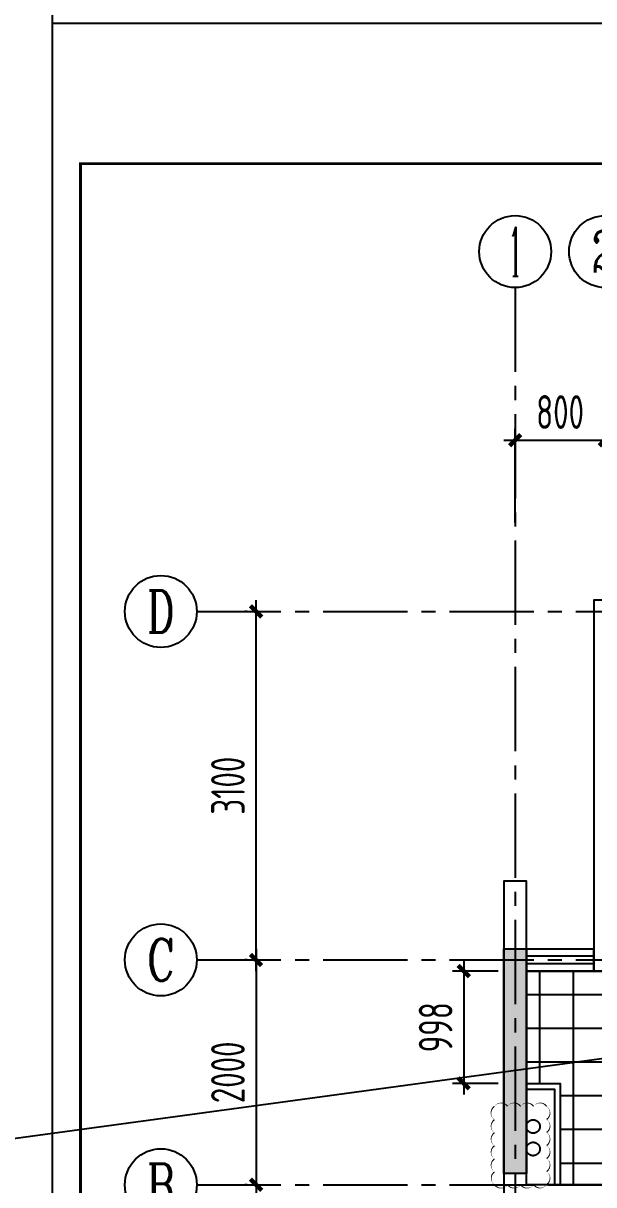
# Model space of a CAD drawing. Header units: millimetres. Extents: x -133666 to 228300, y -346623 to 180165.
# Drawn here: x 22094 to 27174, y -150793 to -140461 of the extents above; entities that cross this region are included whole.
import ezdxf
from ezdxf.enums import TextEntityAlignment as Align

# ---------------------------------------------------------------- set-up
doc = ezdxf.new("R2010")
doc.units = ezdxf.units.MM
doc.header["$LTSCALE"] = 1000
for name, pattern in [('CENTER', [50.8, 31.75, -6.35, 6.35, -6.35]), ('CENTER2', [1.125, 0.75, -0.125, 0.125, -0.125]), ('PS', [3200, 1500, -200, 1500])]:
    doc.linetypes.add(name, pattern=pattern)
doc.layers.get('0').update_dxf_attribs({"linetype": 'CONTINUOUS'})
doc.layers.get('Defpoints').update_dxf_attribs({"color": 6, "linetype": 'CONTINUOUS'})
for name, color, linetype in [('6#轴网(1-4)20181120$0$11 12 17 18 19 20 21 22-ZW$0$AXIS_轴号_A', 8, 'CONTINUOUS'), ('6#轴网(1-4)20181120$0$11 12 17 18 19 20 21 22-ZW$0$AXIS_轴文_A', 8, 'CONTINUOUS'), ('6#轴网(1-4)20181120$0$AXIS_TEXT', 8, 'CONTINUOUS'), ('AXIS', 253, 'CENTER'), ('BORDER', 7, 'CONTINUOUS'), ('C-顶面造型线', 32, 'CONTINUOUS'), ('DIM', 3, 'CONTINUOUS'), ('PS', 6, 'PS'), ('PUB_HATCH', 8, 'CONTINUOUS'), ('WALL', 2, 'CONTINUOUS'), ('WINDOW', 4, 'CONTINUOUS'), ('ZZ001-PC 轮廓', 30, 'CONTINUOUS'), ('剪力墙', 6, 'CONTINUOUS')]:
    doc.layers.add(name, color=color, linetype=linetype)
doc.layers.add('S-ANNO-REVS', color=1, linetype='CONTINUOUS', true_color=0xff0000, plot=False)
doc.styles.add('6#轴网(1-4)20181120$0$11 12 17 18 19 20 21 22-ZW$0$_TCH_AXIS', font='COMPLEX', dxfattribs={"bigfont": 'GBCBIG'})
doc.styles.add('6#轴网(1-4)20181120$0$COMPLEX', font='COMPLEX')
doc.styles.add('ZZ', font='tssdeng.shx', dxfattribs={"width": 0.7, "bigfont": 'tssdchn.shx'})
doc.dimstyles.new('TSSD_100_100', dxfattribs={"dimtxt": 300, "dimasz": 100, "dimexe": 100, "dimexo": 250, "dimgap": 100, "dimtad": 1, "dimdec": 0, "dimzin": 0, "dimdsep": 46, "dimtxsty": 'ZZ', "dimblk": 'ARCHTICK', "dimcen": 0, "dimdle": 100, "dimclrd": 256, "dimclrt": 7, "dimadec": 0, "dimazin": 0, "dimtfac": 1, "dimtdec": 0, "dimtix": 1, "dimtmove": 2, "dimatfit": 3, "dimfxl": 0, "dimtolj": 1, "dimtzin": 0, "dimarcsym": 0})

# ---------------------------------------------------------------- blocks, each defined once
blk = doc.blocks.new('6#轴网(1-4)20181120$0$_AXISO')
at = {"color": 8}
blk.add_circle((0, 0), 0.5, dxfattribs=at)
at = {"layer": '6#轴网(1-4)20181120$0$AXIS_TEXT', "color": 8, "style": '6#轴网(1-4)20181120$0$COMPLEX', "width": 1.041667}
blk.add_attdef('A', text='', height=0.56, dxfattribs=at).set_placement((-0.25, -0.28), (0.25, -0.28), align=Align.FIT)
blk = doc.blocks.new('_ArchTick')
at = {"color": 0, "linetype": 'ByBlock', "const_width": 0.4}
blk.add_lwpolyline([(-0.5, -0.5), (0.5, 0.5)], dxfattribs=at)
blk = doc.blocks.new('*D353')
at = {"layer": 'Defpoints', "color": 0}
for p in [(-2307, 8900), (-2135, 8900), (-2135, 5800)]:
    blk.add_point(p, dxfattribs=at)
at = {"layer": 'DIM', "lineweight": -2}
blk.add_line((-2307, 5700), (-2307, 9000), dxfattribs=at)
at = {"layer": 'DIM', "color": 0, "lineweight": -2}
for p, q in [((-2385, 8900), (-2407, 8900)), ((-2385, 5800), (-2407, 5800))]:
    blk.add_line(p, q, dxfattribs=at)
at = {"layer": 'DIM', "lineweight": -2, "xscale": 100, "yscale": 100, "zscale": 100}
for p, rotation in [((-2307, 8900), 90), ((-2307, 5800), 270)]:
    blk.add_blockref('_ArchTick', p, dxfattribs=dict(at, rotation=rotation))
at = {"layer": 'DIM', "color": 7, "insert": (-2557, 7350), "char_height": 300, "attachment_point": 5, "rotation": 90, "style": 'ZZ'}
blk.add_mtext('\\A1;3100', dxfattribs=at)
blk = doc.blocks.new('*D356')
at = {"layer": 'Defpoints', "color": 0}
for p in [(-2135, 5800), (-2307, 3800), (-2135, 3800)]:
    blk.add_point(p, dxfattribs=at)
at = {"layer": 'DIM', "lineweight": -2}
blk.add_line((-2307, 5900), (-2307, 3700), dxfattribs=at)
at = {"layer": 'DIM', "color": 0, "lineweight": -2}
for p, q in [((-2385, 5800), (-2407, 5800)), ((-2385, 3800), (-2407, 3800))]:
    blk.add_line(p, q, dxfattribs=at)
at = {"layer": 'DIM', "lineweight": -2, "xscale": 100, "yscale": 100, "zscale": 100}
for p, rotation in [((-2307, 5800), 90), ((-2307, 3800), 270)]:
    blk.add_blockref('_ArchTick', p, dxfattribs=dict(at, rotation=rotation))
at = {"layer": 'DIM', "color": 7, "insert": (-2557, 4800), "char_height": 300, "attachment_point": 5, "rotation": 90, "style": 'ZZ'}
blk.add_mtext('\\A1;2000', dxfattribs=at)
blk = doc.blocks.new('*D357')
at = {"layer": 'Defpoints', "color": 0}
for p in [(-2135, 3800), (-2307, 100), (-2135, 100)]:
    blk.add_point(p, dxfattribs=at)
at = {"layer": 'DIM', "lineweight": -2}
blk.add_line((-2307, 3900), (-2307, 0), dxfattribs=at)
at = {"layer": 'DIM', "color": 0, "lineweight": -2}
for p, q in [((-2385, 3800), (-2407, 3800)), ((-2385, 100), (-2407, 100))]:
    blk.add_line(p, q, dxfattribs=at)
at = {"layer": 'DIM', "lineweight": -2, "xscale": 100, "yscale": 100, "zscale": 100}
for p, rotation in [((-2307, 3800), 90), ((-2307, 100), 270)]:
    blk.add_blockref('_ArchTick', p, dxfattribs=dict(at, rotation=rotation))
at = {"layer": 'DIM', "color": 7, "insert": (-2557, 1950), "char_height": 300, "attachment_point": 5, "rotation": 90, "style": 'ZZ'}
blk.add_mtext('\\A1;3700', dxfattribs=at)
blk = doc.blocks.new('*D364')
at = {"layer": 'Defpoints', "color": 0}
for p in [(800, 10424), (0, 9440), (800, 9440)]:
    blk.add_point(p, dxfattribs=at)
at = {"layer": 'DIM', "color": 0, "lineweight": -2}
for p, q in [((0, 9690), (0, 10524)), ((800, 9690), (800, 10524))]:
    blk.add_line(p, q, dxfattribs=at)
at = {"layer": 'DIM', "lineweight": -2}
blk.add_line((-100, 10424), (900, 10424), dxfattribs=at)
at = {"layer": 'DIM', "lineweight": -2, "xscale": 100, "yscale": 100, "zscale": 100, "rotation": 180}
blk.add_blockref('_ArchTick', (0, 10424), dxfattribs=at)
at = {"layer": 'DIM', "lineweight": -2, "xscale": 100, "yscale": 100, "zscale": 100}
blk.add_blockref('_ArchTick', (800, 10424), dxfattribs=at)
at = {"layer": 'DIM', "color": 7, "insert": (400, 10674), "char_height": 300, "attachment_point": 5, "style": 'ZZ'}
blk.add_mtext('\\A1;800', dxfattribs=at)
blk = doc.blocks.new('*D788')
at = {"layer": 'Defpoints', "color": 0}
for p in [(26574, -148893), (26016, -149891), (26574, -149891)]:
    blk.add_point(p, dxfattribs=at)
at = {"layer": 'DIM', "color": 0, "lineweight": -2}
for p, q in [((26324, -148893), (25916, -148893)), ((26324, -149891), (25916, -149891))]:
    blk.add_line(p, q, dxfattribs=at)
at = {"layer": 'DIM', "lineweight": -2}
blk.add_line((26016, -148793), (26016, -149991), dxfattribs=at)
at = {"layer": 'DIM', "lineweight": -2, "xscale": 100, "yscale": 100, "zscale": 100}
for p, rotation in [((26016, -148893), 90), ((26016, -149891), 270)]:
    blk.add_blockref('_ArchTick', p, dxfattribs=dict(at, rotation=rotation))
at = {"layer": 'DIM', "color": 7, "insert": (25766, -149392), "char_height": 300, "attachment_point": 5, "rotation": 90, "style": 'ZZ'}
blk.add_mtext('\\A1;998', dxfattribs=at)
blk = doc.blocks.new('B20190319225928')
at = {"layer": 'BORDER'}
blk.add_lwpolyline([(0, 0), (0, 29700), (42000, 29700), (42000, 0)], close=True, dxfattribs=at)
at = {"layer": 'BORDER', "const_width": 50}
blk.add_lwpolyline([(2500, 500), (2500, 29200), (41500, 29200), (41500, 500)], close=True, dxfattribs=at)
blk = doc.blocks.new('$TCHSYS$WIN2D')
for p, q in [((-0.5, 0.5), (0.5, 0.5)), ((-0.5, 0.5), (-0.5, -0.5)), ((0.5, 0.5), (0.5, -0.5)), ((0.5, 0.167), (-0.5, 0.167)), ((0.5, -0.167), (-0.5, -0.167)), ((-0.5, -0.5), (0.5, -0.5))]:
    blk.add_line(p, q)
blk = doc.blocks.new('B20190222125856')
at = {"layer": 'AXIS', "linetype": 'CENTER2'}
for p, q in [((0, 11781), (0, -2685.7)), ((-2834.7, 8900), (9118.1, 8900)), ((-2834.7, 5800), (9118.1, 5800)), ((-2834.7, 3800), (9118.1, 3800))]:
    blk.add_line(p, q, dxfattribs=at)
at = {"layer": '6#轴网(1-4)20181120$0$11 12 17 18 19 20 21 22-ZW$0$AXIS_轴号_A'}
ref = blk.add_blockref('6#轴网(1-4)20181120$0$_AXISO', (0, 12101), dxfattribs=dict(at, xscale=640, yscale=640, zscale=640))
ref.add_attrib('A', '1', dxfattribs={"layer": '6#轴网(1-4)20181120$0$11 12 17 18 19 20 21 22-ZW$0$AXIS_轴文_A', "height": 435.8, "style": '6#轴网(1-4)20181120$0$11 12 17 18 19 20 21 22-ZW$0$_TCH_AXIS', "width": 0.555556}).set_placement((-51.9, 11883.1), (51.9, 11883.1), align=Align.FIT)
ref = blk.add_blockref('6#轴网(1-4)20181120$0$_AXISO', (800, 12101), dxfattribs=dict(at, xscale=640, yscale=640, zscale=640))
ref.add_attrib('A', '2', dxfattribs={"layer": '6#轴网(1-4)20181120$0$11 12 17 18 19 20 21 22-ZW$0$AXIS_轴文_A', "height": 372.8, "style": '6#轴网(1-4)20181120$0$11 12 17 18 19 20 21 22-ZW$0$_TCH_AXIS'}).set_placement((675.7, 11914.6), (924.3, 11914.6), align=Align.FIT)
at = {"layer": '6#轴网(1-4)20181120$0$11 12 17 18 19 20 21 22-ZW$0$AXIS_轴号_A', "color": 6}
ref = blk.add_blockref('6#轴网(1-4)20181120$0$_AXISO', (-3154.7, 8900), dxfattribs=dict(at, xscale=640, yscale=640, zscale=640))
ref.add_attrib('A', 'D', dxfattribs={"layer": '6#轴网(1-4)20181120$0$11 12 17 18 19 20 21 22-ZW$0$AXIS_轴文_A', "height": 372.8, "style": '6#轴网(1-4)20181120$0$11 12 17 18 19 20 21 22-ZW$0$_TCH_AXIS', "width": 0.823529}).set_placement((-3278.9, 8713.6), (-3030.4, 8713.6), align=Align.FIT)
ref = blk.add_blockref('6#轴网(1-4)20181120$0$_AXISO', (-3154.7, 5800), dxfattribs=dict(at, xscale=640, yscale=640, zscale=640))
ref.add_attrib('A', 'C', dxfattribs={"layer": '6#轴网(1-4)20181120$0$11 12 17 18 19 20 21 22-ZW$0$AXIS_轴文_A', "height": 372.8, "style": '6#轴网(1-4)20181120$0$11 12 17 18 19 20 21 22-ZW$0$_TCH_AXIS', "width": 0.933333}).set_placement((-3278.9, 5613.6), (-3030.4, 5613.6), align=Align.FIT)
ref = blk.add_blockref('6#轴网(1-4)20181120$0$_AXISO', (-3154.7, 3800), dxfattribs=dict(at, xscale=640, yscale=640, zscale=640))
ref.add_attrib('A', 'B', dxfattribs={"layer": '6#轴网(1-4)20181120$0$11 12 17 18 19 20 21 22-ZW$0$AXIS_轴文_A', "height": 372.8, "style": '6#轴网(1-4)20181120$0$11 12 17 18 19 20 21 22-ZW$0$_TCH_AXIS', "width": 0.823529}).set_placement((-3278.9, 3613.6), (-3030.4, 3613.6), align=Align.FIT)
at = {"layer": 'DIM'}
dim = blk.add_linear_dim(base=(800, 10424), p1=(0, 9440.5), p2=(800, 9440.5), dimstyle='TSSD_100_100', dxfattribs=at)
dim.commit()
dim.dimension.update_dxf_attribs({"geometry": '*D364', "text_midpoint": (400, 10674)})
for base, p1, p2, picture, middle in [((-2307.2, 8900), (-2134.7, 5800), (-2134.7, 8900), '*D353', (-2557.2, 7350)), ((-2307.2, 3800), (-2134.7, 5800), (-2134.7, 3800), '*D356', (-2557.2, 4800)), ((-2307.2, 100), (-2134.7, 3800), (-2134.7, 100), '*D357', (-2557.2, 1950))]:
    dim = blk.add_linear_dim(base=base, p1=p1, p2=p2, angle=90, dimstyle='TSSD_100_100', dxfattribs=at)
    dim.commit()
    dim.dimension.update_dxf_attribs({"geometry": picture, "text_midpoint": middle})

msp = doc.modelspace()

# ---------------------------------------------------------------- hatches: boundary and pattern name
at = {"layer": 'C-顶面造型线'}
h = msp.add_hatch(dxfattribs=at)
h.set_pattern_fill('_USER,_O', color=35, scale=300, double=1, pattern_type=0)
h.set_pattern_definition([(0, (26692.9, 2400), (0, 300), []), (90, (26692.9, 2400), (-300, 2e-14), [])])
h.paths.add_polyline_path([(28674, -148893.3), (26574, -148893.3), (26574, -149893.3), (26874, -149893.3), (26874, -150793.3), (28674, -150793.3)])
at = {"layer": 'PUB_HATCH'}
msp.add_hatch(color=256, dxfattribs=at).paths.add_polyline_path([(26374, -148693.3), (26574, -148693.3), (26574, -150693.3), (26374, -150693.3), (26374, -148893.3)])

# ---------------------------------------------------------------- linework, layer by layer
at = {"layer": 'C-顶面造型线', "color": 35}
for points in [[(28674, -148893.3), (26574, -148893.3)], [(26574, -148893.3), (26574, -149893.3)], [(26574, -149893.3), (26874, -149893.3)], [(26874, -149893.3), (26874, -150793.3)], [(26874, -150793.3), (28674, -150793.3)]]:
    msp.add_lwpolyline(points, dxfattribs=at)
at = {"layer": 'PS', "ltscale": 0.5}
for centre in [(26634, -150274.9), (26634, -150474.9)]:
    msp.add_circle(centre, 60, dxfattribs=at)
at = {"layer": 'S-ANNO-REVS'}
msp.add_line((30179.5, -149274.1), (18695.5, -150832.4), dxfattribs=at)
msp.add_lwpolyline([(26290, -150095.9, 0, 11.6, -0.5205671), (26406, -150095.9, 0, 11.6, -0.5205671), (26522, -150095.9, 0, 11.6, -0.5205671), (26638, -150095.9, 0, 11.6, -0.5205671), (26754, -150095.9, 0, 11.6, -0.5205671), (26754, -150211.9, 0, 11.6, -0.5205671), (26754, -150327.9, 0, 11.6, -0.5205671), (26754, -150443.9, 0, 11.6, -0.5205671), (26754, -150559.9, 0, 11.6, -0.5205671), (26754, -150675.9, 0, 11.6, -0.5205671), (26754, -150792, 0, 11.6, -0.5205671), (26639.3, -150793.3, 0, 11.6, -0.5205671), (26523.3, -150793.3, 0, 11.6, -0.5205671), (26407.3, -150793.3, 0, 11.6, -0.5205671), (26291.3, -150793.3, 0, 11.6, -0.5205671), (26290, -150678.7, 0, 11.6, -0.5205671), (26290, -150562.7, 0, 11.6, -0.5205671), (26290, -150446.7, 0, 11.6, -0.5205671), (26290, -150330.7, 0, 11.6, -0.5205671), (26290, -150214.7, 0, 11.6, -0.5205671)], format="xyseb", close=True, dxfattribs=at)
at = {"layer": 'WALL'}
msp.add_lwpolyline([(27374, -148793.3), (27374, -145793.3), (27874, -145793.3), (27874, -145593.3), (27174, -145593.3), (27174, -148893.3), (28674, -148893.3), (28674, -149893.3), (28774, -149893.3), (28774, -148893.3), (28824, -148893.3), (28824, -148793.3)], close=True, dxfattribs=at)
for points in [[(26974, -154993.3), (26974, -154393.3), (26574, -154393.3), (26574, -150893.3), (28824, -150893.3), (28824, -150793.3), (28774, -150793.3), (28774, -150693.3), (28674, -150693.3), (28674, -150793.3), (26574, -150793.3), (26574, -148093.3), (26374, -148093.3), (26374, -154593.3), (26874, -154593.3), (26874, -155193.3), (26974, -155193.3), (26974, -154993.3)], [(26574, -149893.3), (26874, -149893.3), (26874, -150793.3)], [(26574, -149943.3), (26824, -149943.3), (26824, -150793.3)]]:
    msp.add_lwpolyline(points, dxfattribs=at)
at = {"layer": 'ZZ001-PC 轮廓'}
msp.add_xline((22353.8, -133793.6), (0, 1), dxfattribs=at)
at = {"layer": '剪力墙', "elevation": 0}
msp.add_lwpolyline([(26374, -148693.3), (26574, -148693.3), (26574, -150693.3), (26374, -150693.3), (26374, -148893.3)], close=True, dxfattribs=at)
msp.add_lwpolyline([(26374, -148893.3), (26374, -148893.3)], dxfattribs=at)

# ---------------------------------------------------------------- block references
at = {"layer": 'DIM'}
msp.add_blockref('B20190222125856', (26474, -154593.3), dxfattribs=at)
at = {"layer": 'WALL', "xscale": 0.5, "yscale": 0.5, "zscale": 0.5, "rotation": 270}
msp.add_blockref('B20190319225928', (22353.8, -140460.6), dxfattribs=at)
at = {"layer": 'WINDOW', "xscale": -600, "yscale": 200, "zscale": -600, "rotation": 180}
msp.add_blockref('$TCHSYS$WIN2D', (26874, -148793.3), dxfattribs=at)

# ---------------------------------------------------------------- dimensions: what is measured, and where the dimension line sits
at = {"layer": 'DIM'}
dim = msp.add_linear_dim(base=(26016.5, -149891.1), p1=(26574, -148893.3), p2=(26574, -149891.1), angle=90, dimstyle='TSSD_100_100', dxfattribs=at)
dim.commit()
dim.dimension.update_dxf_attribs({"geometry": '*D788', "text_midpoint": (25766.5, -149392.2)})

doc.saveas('drawing.dxf')
